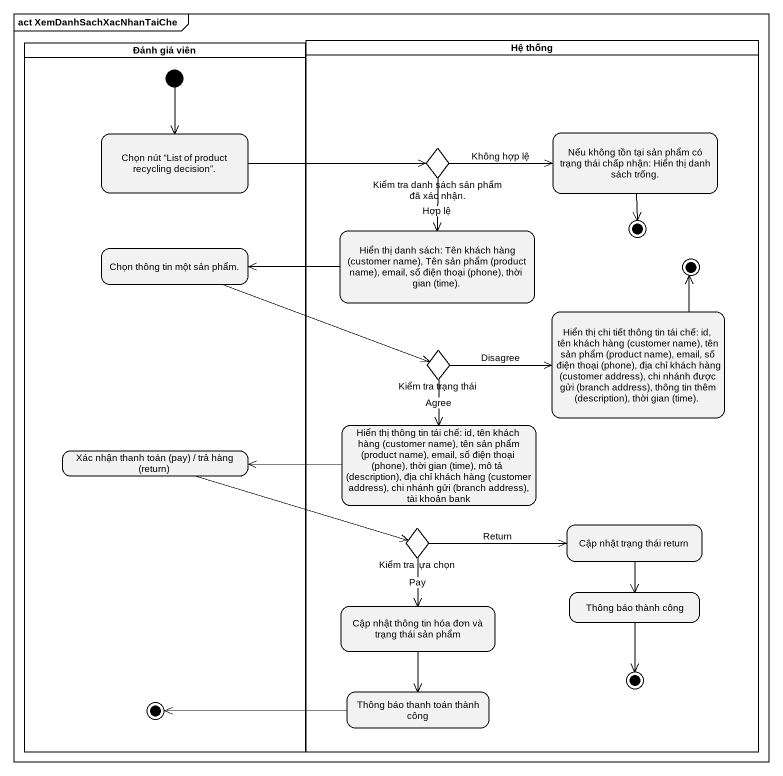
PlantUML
@startuml
mainframe act XemDanhSachXacNhanTaiChe
hide empty description
state "Đánh giá viên" as Đánh_giá_viên <<partition>> {
  state "Chọn nút “List of product recycling decision”." as Chọn_nút_List_of_product
  state "Chọn thông tin một sản phẩm." as Chọn_thông_tin_một_sản_phẩm
  state "Xác nhận thanh toán (pay) / trả hàng (return)" as Xác_nhận_thanh_toán_pay_trả
  state final4 <<end>>
  [*] --> Chọn_nút_List_of_product
}
state "Hệ thống" as Hệ_thống <<partition>> {
  state "Nếu không tồn tại sản phẩm có trạng thái chấp nhận: Hiển thị danh sách trống." as Nếu_không_tồn_tại_sản_phẩm
  state "Kiểm tra danh sách sản phẩm đã xác nhận." as Kiểm_tra_danh_sách_sản_phẩm <<choice>>
  state "Hiển thị danh sách: Tên khách hàng (customer name), Tên sản phẩm (product name), email, số điện thoại (phone), thời gian (time)." as Hiển_thị_danh_sách_Tên
  state final1 <<end>>
  state final2 <<end>>
  state "Hiển thị chi tiết thông tin tái chế: id, tên khách hàng (customer name), tên sản phẩm (product name), email, số điện thoại (phone), địa chỉ khách hàng (customer address), chi nhánh được gửi (branch address), thông tin thêm (description), thời gian (time)." as Hiển_thị_chi_tiết_thông_tin
  state "Kiểm tra trạng thái" as Kiểm_tra_trạng_thái <<choice>>
  state "Hiển thị thông tin tái chế: id, tên khách hàng (customer name), tên sản phẩm (product name), email, số điện thoại (phone), thời gian (time), mô tả (description), địa chỉ khách hàng (customer address), chi nhánh gửi (branch address), tài khoản bank" as Hiển_thị_thông_tin_tái_chế
  state "Kiểm tra lựa chọn" as Kiểm_tra_lựa_chọn <<choice>>
  state "Cập nhật trạng thái return" as Cập_nhật_trạng_thái_return
  state "Cập nhật thông tin hóa đơn và trạng thái sản phẩm" as Cập_nhật_thông_tin_hóa_đơn
  state "Thông báo thành công" as Thông_báo_thành_công
  state final3 <<end>>
  state "Thông báo thanh toán thành công" as Thông_báo_thanh_toán_thành
}
Chọn_nút_List_of_product -right-> Kiểm_tra_danh_sách_sản_phẩm
Nếu_không_tồn_tại_sản_phẩm --> final1
Kiểm_tra_danh_sách_sản_phẩm -right-> Nếu_không_tồn_tại_sản_phẩm : Không hợp lệ
Kiểm_tra_danh_sách_sản_phẩm --> Hiển_thị_danh_sách_Tên : Hợp lệ
Chọn_thông_tin_một_sản_phẩm -right-> Kiểm_tra_trạng_thái
Hiển_thị_danh_sách_Tên -left-> Chọn_thông_tin_một_sản_phẩm
Hiển_thị_chi_tiết_thông_tin -up-> final2
Kiểm_tra_trạng_thái -right-> Hiển_thị_chi_tiết_thông_tin : Disagree
Kiểm_tra_trạng_thái --> Hiển_thị_thông_tin_tái_chế : Agree
Xác_nhận_thanh_toán_pay_trả -right-> Kiểm_tra_lựa_chọn
Hiển_thị_thông_tin_tái_chế -left-> Xác_nhận_thanh_toán_pay_trả
Kiểm_tra_lựa_chọn -right-> Cập_nhật_trạng_thái_return : Return
Kiểm_tra_lựa_chọn --> Cập_nhật_thông_tin_hóa_đơn : Pay
Cập_nhật_trạng_thái_return --> Thông_báo_thành_công
Cập_nhật_thông_tin_hóa_đơn --> Thông_báo_thanh_toán_thành
Thông_báo_thành_công --> final3
Thông_báo_thanh_toán_thành -left-> final4
@enduml
